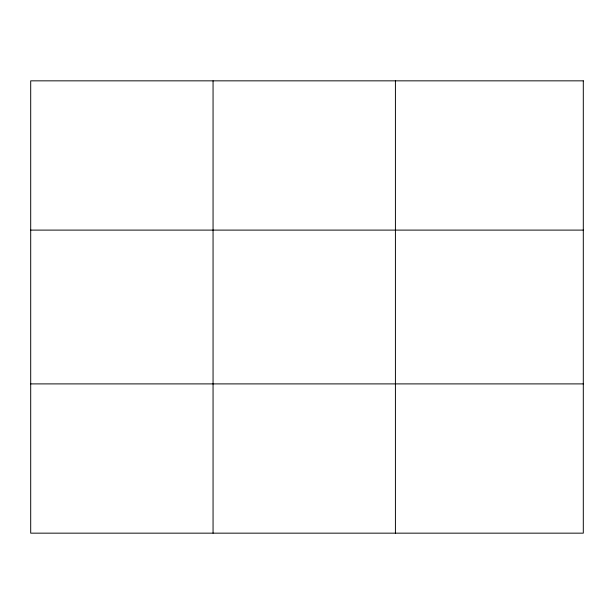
<?xml version="1.0" encoding="UTF-8"?>
<svg xmlns="http://www.w3.org/2000/svg" width="614" height="614" viewBox="0 0 614 614"><rect width="100%" height="100%" fill="white"/><g stroke="black" fill="none" stroke-linecap="round" stroke-linejoin="round"><path stroke-width="0.92" d="M213.058 533.159L213.058 80.841M395.416 533.159L395.416 80.841M30.7 230.104L583.3 230.104M30.7 383.896L583.3 383.896M583.3 80.841L583.3 533.159L30.7 533.159L30.7 80.841L583.3 80.841"/></g></svg>
